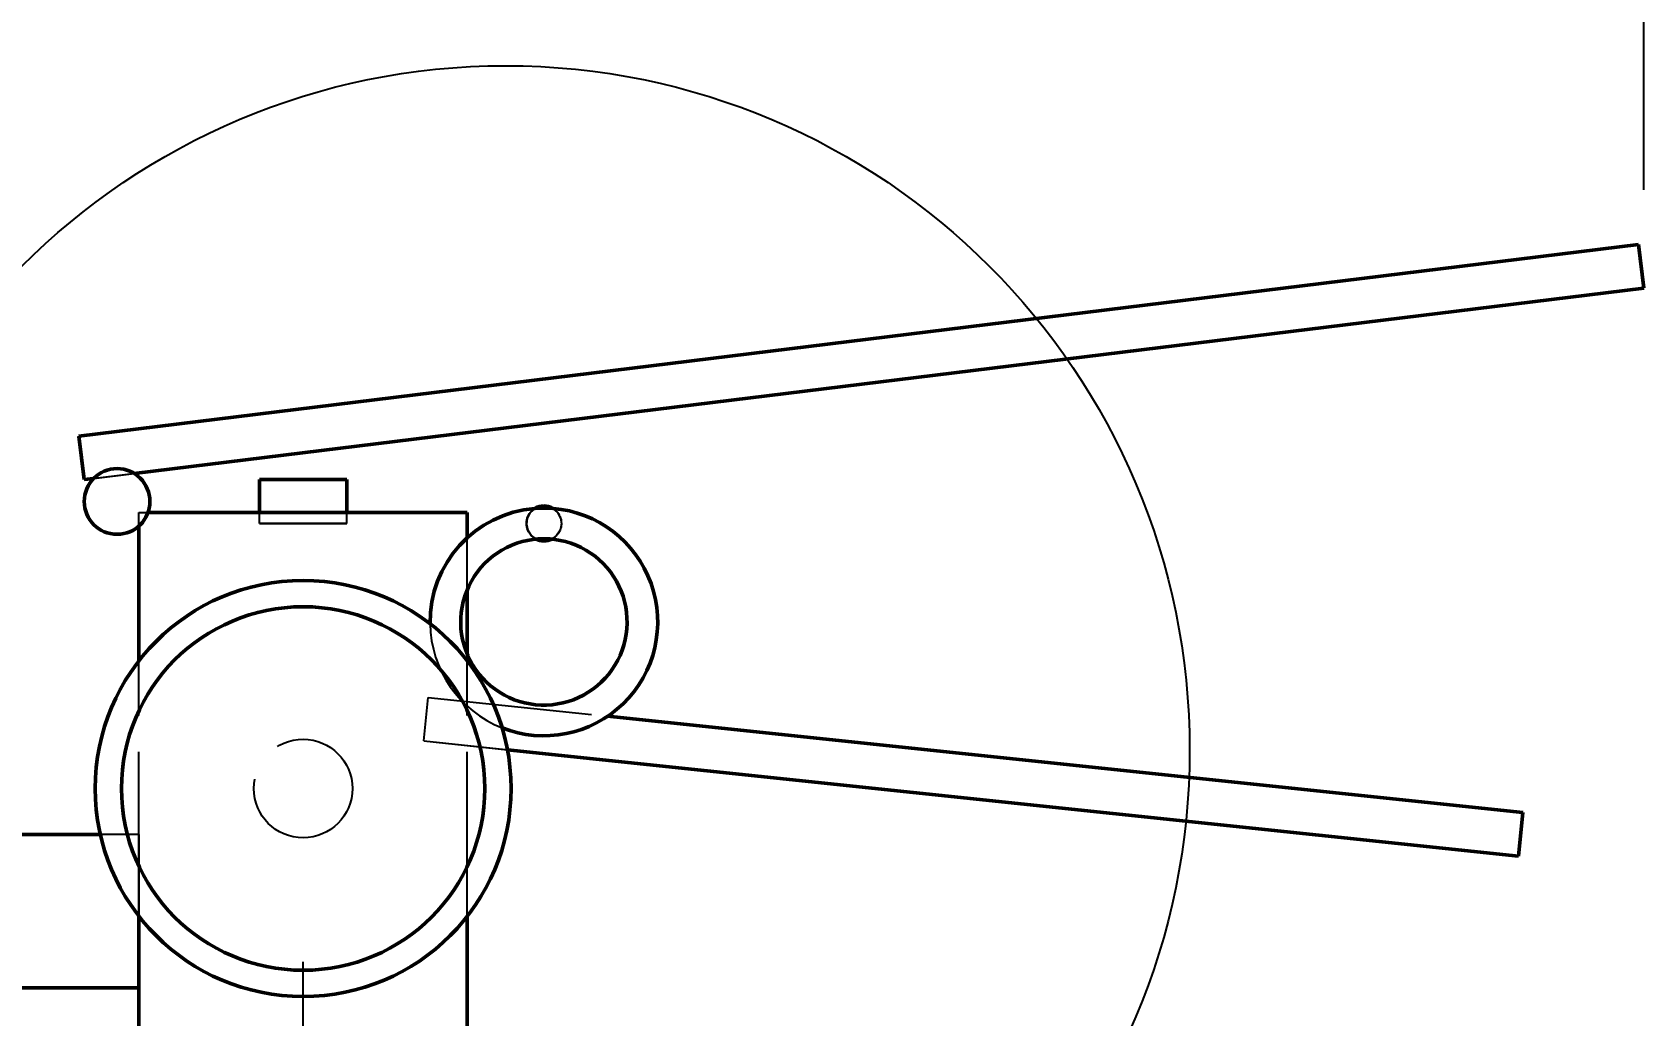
# Model space of a CAD drawing. Header units: millimetres. Extents: x 0 to 420, y 0 to 297.
# Drawn here: x 79.55 to 109, y 252.91 to 270.88 of the extents above; entities that cross this region are included whole.
import ezdxf

# ---------------------------------------------------------------- set-up
doc = ezdxf.new("R2010")
doc.units = ezdxf.units.MM
doc.linetypes.add('ISO02-TRAZOS', pattern=[3.75, 3, -0.75])
doc.linetypes.add('ISO04-TRAZO-PUNTO', pattern=[7.625, 6, -0.75, 0.125, -0.75])
for name, color, linetype, lineweight in [('01-VISIBLE', 7, 'CONTINUOUS', 50), ('02-OCULTA', 4, 'ISO02-TRAZOS', 25), ('03-EJE', 1, 'ISO04-TRAZO-PUNTO', 25), ('04-COTA', 3, 'CONTINUOUS', 25), ('08-FINA', 5, 'CONTINUOUS', 25)]:
    doc.layers.add(name, color=color, linetype=linetype, lineweight=lineweight)
doc.styles.add('ISO3098', font='isocpeur.ttf')
doc.dimstyles.new('FLAMA-ISO', dxfattribs={"dimtxt": 3.5, "dimasz": 3, "dimexe": 2, "dimexo": 1, "dimgap": 1, "dimtad": 1, "dimdec": 1, "dimtxsty": 'ISO3098', "dimcen": 2.5, "dimclrd": 3, "dimclre": 3, "dimclrt": 3, "dimazin": 3, "dimtfac": 1, "dimtmove": 0, "dimatfit": 3, "dimlwd": 25, "dimlwe": 25})

msp = doc.modelspace()

# ---------------------------------------------------------------- linework, layer by layer
at = {"layer": '01-VISIBLE'}
for p, q in [((80.403, 263.501), (108.901, 267)), ((108.998, 266.206), (108.901, 267)), ((81.413, 262.819), (108.998, 266.206)), ((80.5, 262.707), (80.403, 263.501)), ((80.5, 262.707), (80.673, 262.728)), ((83.7, 262.107), (83.7, 262.707)), ((85.3, 262.107), (85.3, 262.707)), ((82.3, 262.107), (86.7, 262.107)), ((87.5, 261.645), (87.5, 262.107)), ((81.5, 259.396), (81.5, 261.86)), ((87.5, 259.515), (87.5, 260.699)), ((90.064, 258.383), (106.79, 256.625)), ((88.234, 257.771), (106.707, 255.83)), ((106.707, 255.83), (106.79, 256.625)), ((80.794, 256.223), (78.9, 256.223)), ((81.5, 250.9), (81.5, 254.731)), ((87.5, 250.9), (87.5, 254.731)), ((81.5, 253.423), (78.9, 253.423))]:
    msp.add_line(p, q, dxfattribs=at)
for points in [[(83.7, 262.707), (83.8, 262.707), (83.9, 262.707), (84, 262.707), (84.1, 262.707), (84.2, 262.707), (84.3, 262.707), (84.4, 262.707), (84.5, 262.707), (84.6, 262.707), (84.7, 262.707), (84.8, 262.707), (84.9, 262.707), (85, 262.707), (85.1, 262.707), (85.2, 262.707), (85.3, 262.707)], [(81.666, 262.107), (81.771, 262.107), (81.877, 262.107), (81.983, 262.107), (82.089, 262.107), (82.194, 262.107), (82.3, 262.107)], [(87.5, 262.107), (87.386, 262.107), (87.271, 262.107), (87.157, 262.107), (87.043, 262.107), (86.929, 262.107), (86.814, 262.107), (86.7, 262.107)], [(88.9, 261.627), (89, 261.623), (89.1, 261.614), (89.2, 261.597), (89.297, 261.574), (89.394, 261.544), (89.487, 261.509), (89.579, 261.467), (89.667, 261.419), (89.752, 261.365), (89.834, 261.306), (89.911, 261.242), (89.984, 261.173), (90.052, 261.099), (90.115, 261.02), (90.172, 260.938), (90.225, 260.852), (90.271, 260.763), (90.311, 260.671), (90.346, 260.577), (90.373, 260.48), (90.395, 260.382), (90.41, 260.282), (90.418, 260.182), (90.42, 260.082), (90.415, 259.981), (90.403, 259.881), (90.385, 259.783), (90.36, 259.685), (90.329, 259.59), (90.292, 259.496), (90.249, 259.406), (90.199, 259.318), (90.144, 259.234), (90.084, 259.153), (90.018, 259.077), (89.948, 259.006), (89.873, 258.939), (89.793, 258.877), (89.71, 258.821), (89.623, 258.77), (89.534, 258.725), (89.441, 258.686), (89.346, 258.654), (89.249, 258.627), (89.15, 258.608), (89.051, 258.594), (88.95, 258.588), (88.85, 258.588), (88.749, 258.594), (88.65, 258.608), (88.551, 258.627), (88.454, 258.654), (88.359, 258.686), (88.266, 258.725), (88.177, 258.77), (88.09, 258.821), (88.007, 258.877), (87.927, 258.939), (87.852, 259.006), (87.782, 259.077), (87.716, 259.153), (87.656, 259.234), (87.601, 259.318), (87.551, 259.406), (87.508, 259.496), (87.471, 259.59), (87.44, 259.685), (87.415, 259.783), (87.397, 259.881), (87.385, 259.981), (87.38, 260.082), (87.382, 260.182), (87.39, 260.282), (87.405, 260.382), (87.427, 260.48), (87.454, 260.577), (87.489, 260.671), (87.529, 260.763), (87.575, 260.852), (87.628, 260.938), (87.685, 261.02), (87.748, 261.099), (87.816, 261.173), (87.889, 261.242), (87.966, 261.306), (88.048, 261.365), (88.133, 261.419), (88.221, 261.467), (88.313, 261.509), (88.406, 261.544), (88.503, 261.574), (88.6, 261.597), (88.7, 261.614), (88.8, 261.623), (88.9, 261.627)]]:
    msp.add_lwpolyline(points, dxfattribs=at)
for centre, radius in [((81.1, 262.307), 0.6), ((84.5, 257.064), 3.32)]:
    msp.add_circle(centre, radius, dxfattribs=at)
for centre, radius, start, end in [((88.9, 260.107), 2.08, 94.5886, -179.0745), ((88.9, 260.107), 2.08, -111.5912, 85.4114), ((88.9, 261.907), 0.32, 90, 121.3322), ((88.9, 260.107), 2.08, 90, 94.5886), ((88.9, 261.907), 0.32, 58.6678, 90), ((88.9, 260.107), 2.08, 85.4114, 90), ((88.9, 260.107), 1.52, 90, 95.3682), ((88.9, 261.907), 0.32, -116.3843, -63.6157), ((88.9, 260.107), 1.52, 84.6318, 90), ((84.5, 257.064), 3.8, 90, -90), ((84.5, 257.064), 3.8, -90, 90)]:
    msp.add_arc(centre, radius, start, end, dxfattribs=at)
at = {"layer": '02-OCULTA'}
for p, q in [((80.403, 263.501), (108.901, 267)), ((108.998, 266.206), (108.901, 267)), ((80.5, 262.707), (108.998, 266.206)), ((80.5, 262.707), (80.403, 263.501)), ((80.673, 262.728), (81.413, 262.819)), ((81.5, 261.86), (81.5, 262.107)), ((81.5, 250.9), (81.5, 262.107)), ((82.3, 262.107), (86.7, 262.107)), ((83.7, 261.907), (83.7, 262.107)), ((85.3, 261.907), (85.3, 262.107)), ((87.5, 250.9), (87.5, 262.107)), ((87.5, 260.699), (87.5, 261.645)), ((87.5, 254.731), (87.5, 259.515)), ((81.5, 254.731), (81.5, 259.396)), ((86.704, 257.932), (86.788, 258.728)), ((86.704, 257.932), (86.788, 258.728)), ((86.788, 258.728), (90.064, 258.383)), ((86.788, 258.728), (106.79, 256.625)), ((86.704, 257.932), (88.234, 257.771)), ((86.704, 257.932), (106.707, 255.83)), ((106.707, 255.83), (106.79, 256.625)), ((81.5, 256.223), (80.794, 256.223))]:
    msp.add_line(p, q, dxfattribs=at)
for points in [[(85.3, 262.707), (85.2, 262.707), (85.1, 262.707), (85, 262.707), (84.9, 262.707), (84.8, 262.707), (84.7, 262.707), (84.6, 262.707), (84.5, 262.707), (84.4, 262.707), (84.3, 262.707), (84.2, 262.707), (84.1, 262.707), (84, 262.707), (83.9, 262.707), (83.8, 262.707), (83.7, 262.707)], [(81.5, 262.107), (81.528, 262.107), (81.555, 262.107), (81.583, 262.107), (81.61, 262.107), (81.638, 262.107), (81.666, 262.107)], [(81.5, 262.107), (81.6, 262.107), (81.7, 262.107), (81.8, 262.107), (81.9, 262.107), (82, 262.107), (82.1, 262.107), (82.2, 262.107), (82.3, 262.107)], [(87.5, 262.107), (87.4, 262.107), (87.3, 262.107), (87.2, 262.107), (87.1, 262.107), (87, 262.107), (86.9, 262.107), (86.8, 262.107), (86.7, 262.107)], [(88.734, 262.18), (88.649, 262.105), (88.596, 262.005), (88.58, 261.893), (88.605, 261.783), (88.667, 261.688), (88.758, 261.62)], [(89.066, 262.18), (89.151, 262.105), (89.204, 262.005), (89.22, 261.893), (89.195, 261.783), (89.133, 261.688), (89.042, 261.62)], [(85.3, 261.907), (85.2, 261.907), (85.1, 261.907), (85, 261.907), (84.9, 261.907), (84.8, 261.907), (84.7, 261.907), (84.6, 261.907), (84.5, 261.907), (84.4, 261.907), (84.3, 261.907), (84.2, 261.907), (84.1, 261.907), (84, 261.907), (83.9, 261.907), (83.8, 261.907), (83.7, 261.907)], [(83.7, 261.907), (83.8, 261.907), (83.9, 261.907), (84, 261.907), (84.1, 261.907), (84.2, 261.907), (84.3, 261.907), (84.4, 261.907), (84.5, 261.907), (84.6, 261.907), (84.7, 261.907), (84.8, 261.907), (84.9, 261.907), (85, 261.907), (85.1, 261.907), (85.2, 261.907), (85.3, 261.907)], [(81.5, 253.423), (81.5, 253.523), (81.5, 253.623), (81.5, 253.723), (81.5, 253.823), (81.5, 253.923), (81.5, 254.023), (81.5, 254.123), (81.5, 254.223), (81.5, 254.323), (81.5, 254.423), (81.5, 254.523), (81.5, 254.623), (81.5, 254.723), (81.5, 254.823), (81.5, 254.923), (81.5, 255.023), (81.5, 255.123), (81.5, 255.223), (81.5, 255.323), (81.5, 255.423), (81.5, 255.523), (81.5, 255.623), (81.5, 255.723), (81.5, 255.823), (81.5, 255.923), (81.5, 256.023), (81.5, 256.123), (81.5, 256.223)], [(81.5, 256.223), (81.5, 256.123), (81.5, 256.023), (81.5, 255.923), (81.5, 255.823), (81.5, 255.723), (81.5, 255.623), (81.5, 255.523), (81.5, 255.423), (81.5, 255.323), (81.5, 255.223), (81.5, 255.123), (81.5, 255.023), (81.5, 254.923), (81.5, 254.823), (81.5, 254.723), (81.5, 254.623), (81.5, 254.523), (81.5, 254.423), (81.5, 254.323), (81.5, 254.223), (81.5, 254.123), (81.5, 254.023), (81.5, 253.923), (81.5, 253.823), (81.5, 253.723), (81.5, 253.623), (81.5, 253.523), (81.5, 253.423)]]:
    msp.add_lwpolyline(points, dxfattribs=at)
for centre, radius in [((81.1, 262.307), 0.6), ((88.9, 261.907), 0.32), ((84.5, 257.064), 3.8), ((84.5, 257.064), 0.9), ((84.5, 257.064), 0.9)]:
    msp.add_circle(centre, radius, dxfattribs=at)
msp.add_arc((88.9, 260.107), 2.08, -179.0745, -111.5912, dxfattribs=at)
at = {"layer": '03-EJE'}
msp.add_line((84.5, 166), (84.5, 253.9), dxfattribs=at)
at = {"layer": '08-FINA'}
msp.add_circle((88.2, 257.766), 12.5, dxfattribs=at)

# ---------------------------------------------------------------- dimensions: what is measured, and where the dimension line sits
at = {"layer": '04-COTA'}
msp.add_linear_dim(base=(64, 276), p1=(64, 267), p2=(108.998, 267), dimstyle='FLAMA-ISO', override={"dimlfac": 5}, dxfattribs=at).render()

doc.saveas('drawing.dxf')
